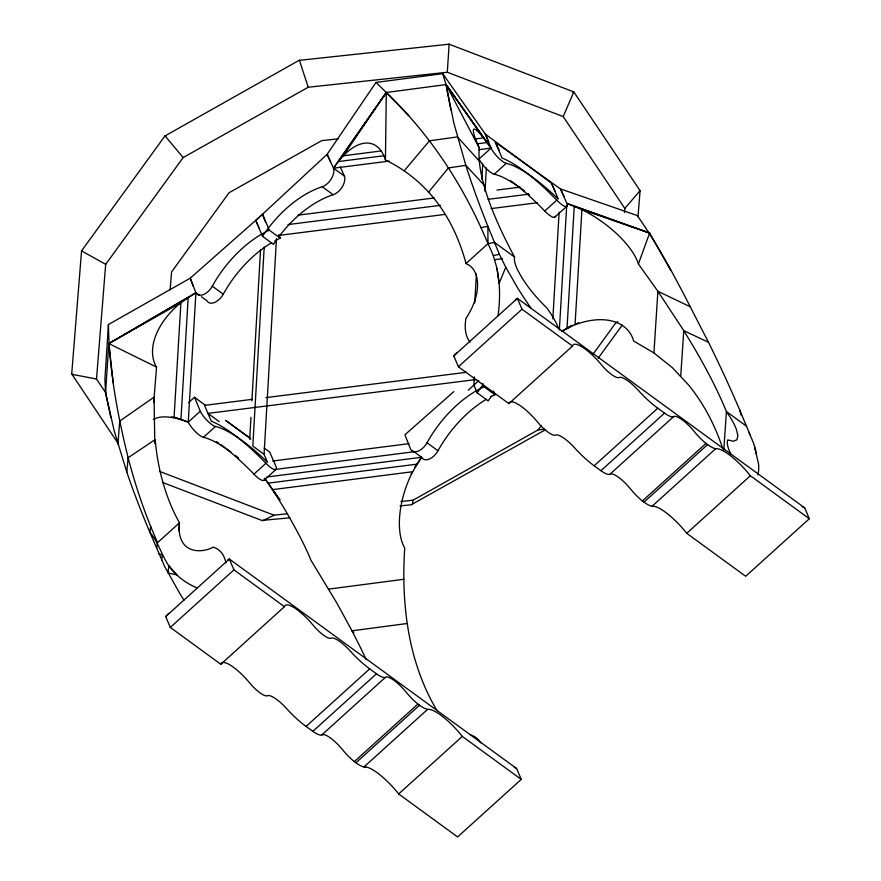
<?xml version="1.0" encoding="UTF-8"?>
<svg xmlns="http://www.w3.org/2000/svg" width="881" height="881" viewBox="0 0 881 881"><rect width="100%" height="100%" fill="white"/><g stroke="black" fill="none" stroke-linecap="round" stroke-linejoin="round"><path stroke-width="1.32" d="M437.119 710.736A432.846 264.851 -55.1 0 1 409.621 637.426C403.872 608.055 402.727 577.925 404.742 548.103A63.432 31.749 -70.3 0 1 412.682 471.72L421.592 457.272A12.752 7.522 -53.9 0 0 437.989 450.764A88.133 51.979 -53.9 0 1 486.378 399.302M469.98 341.993A47.53 28.027 -53.9 0 1 465.917 318.537C474.033 306.004 480.354 290.367 476.302 275.335A48.147 28.39 -53.9 0 0 469.452 265.445L466.038 263.54A432.846 244.103 -53.5 0 0 435.677 200.549C422.307 183.424 405.04 169.405 385.438 160.012L386.307 92.472L376.011 82.429L327.148 154.296L255.776 220.481L262.505 236.328L273.473 244.323A88.133 51.979 -53.9 0 1 276.832 239.467M376.011 82.429L442.703 73.674L446.05 84.587L483.515 137.865A63.432 6.707 59.7 0 0 479.231 147.876C478.031 163.503 481.874 178.975 486.499 193.776A432.846 104.432 47 0 0 514.548 257.054L514.361 259.41A48.147 12.94 47.9 0 0 517.543 269.751C524.801 284.211 535.406 296.71 546.87 308.009A47.53 12.774 47.9 0 1 558.389 328.195M249.697 439.333L250.953 417.374M251.9 400.91L260.534 250.006M264.212 247.076L252.814 446.105L264.08 454.321L267.406 462.151A88.133 23.688 47.9 0 0 215.46 426.481A12.752 3.425 47.9 0 1 200.262 411.24L194.536 397.254L188.534 402.683M264.08 454.321L276.469 238.597M474.749 302.866L476.412 274.013M481.852 179.206L482.722 164.086M474.374 376.848L473.901 385.085L477.216 392.915L488.184 400.91A88.133 51.979 -53.9 0 1 491.543 396.043M485.024 191.342L486.367 167.985M231.031 452.118A88.133 23.688 47.9 0 0 203.456 437.339A12.752 3.425 47.9 0 1 188.259 422.098L195.912 292.69L190.219 278.187L262.571 214.336L269.3 230.183L280.268 238.178A88.133 51.979 -53.9 0 0 274.894 240.887M552.827 318.878L559.138 212.2M559.347 330.056L566.681 206.099M153.712 402.639L156.554 367.102A63.432 40.515 -35.3 0 1 180.924 302.69L195.912 292.69A12.752 7.522 -53.9 0 0 212.31 286.182A88.133 51.979 -53.9 0 1 269.3 230.183M624.475 212.497L624.805 208.401L563.201 116.589L447.317 72.242L449.123 44.193L448.352 44.491M722.872 448.914A432.846 266.194 -54.3 0 0 688.601 385.008L672.324 367.652L653.944 352.951L657.876 291.27L638.395 263.948A63.432 26.133 34.8 0 0 581.923 209.623L566.846 203.368A12.752 3.425 47.9 0 1 556.748 200.163A88.133 23.688 47.9 0 0 502.082 158.084L495.353 142.237L560.514 188.941L637.216 215.526C665.221 255.171 686.2 299.298 708.5 342.313A1100.81 300.608 48.1 0 1 739.71 409.984L753.927 444.112L758.541 463.791A181.53 48.796 47.9 0 1 757.88 474.815M193.258 286.248L190.219 278.187L108.44 324.527L104.894 379.337L105.566 392.662L114.156 430.666L126.798 472.084A1100.81 290.08 47.7 0 0 149.836 532.223L164.593 566.351L180.021 593.904A181.53 48.796 47.9 0 0 183.997 600.17M154.814 443.628L154.054 397.155L119.728 421.074L117.922 444.112M680.738 376.011L683.766 330.639L657.876 291.27L690.44 306.841M178.92 530.814L179.471 522.84A432.846 245.447 -52.8 0 1 156.697 452.977L155.089 439.63L128.119 457.746L126.798 472.084M723.786 450.114L726.429 411.57A432.846 107.383 46.5 0 0 691.442 343.238L683.766 330.639L708.5 342.313M106.403 393.763L96.514 379.028L105.687 264.355L183.171 157.556L308.218 87.241L447.317 72.242M170.165 289.772L171.586 271.943L229.049 192.752L321.774 140.608L338.062 138.846M637.998 216.726L640.091 190.681L573.806 91.91L572.441 91.987M754.588 449.354L754.797 446.821M71.735 373.929L118.175 443.517M108.44 324.527C109.057 369.524 117.393 414.147 128.119 457.746A1100.81 654.242 -54.1 0 0 150.695 526.497L149.836 532.223C160.97 545.086 163.194 563.686 176.861 574.908A181.53 107.064 -53.9 0 0 196.948 587.825M156.686 548.081L157.523 542.663L150.695 526.497M161.586 559.997L162.401 554.975L158.954 553.896M544.359 429.223L538.148 429.873L413.101 500.188L412.308 504.626L400.062 505.936M96.514 379.028L71.691 374.26L81.559 250.887L164.934 135.982L299.386 60.172L308.218 87.241M515.473 300.509L516.365 298.681L517.4 298.362L804.694 507.874L809.309 518.733L745.689 576.295L686.74 533.302A35.317 9.493 47.9 0 0 653.768 506.278L652.072 506.289A25.461 6.839 47.9 0 1 644 502.137L642.381 500.959A23.192 6.233 47.9 0 1 630.774 489.263A21.012 5.649 47.9 0 0 610.037 474.132L673.657 416.57A21.012 5.649 47.9 0 1 694.393 431.701A23.192 6.233 47.9 0 0 706 443.396L707.619 444.575A25.461 6.839 47.9 0 0 715.658 448.726L717.387 448.715A35.317 9.493 47.9 0 1 750.359 475.74L809.309 518.733M638.395 263.948L649.638 233.058L566.846 203.368L560.514 188.941L564.269 196.915M262.505 236.328A88.133 51.979 -53.9 0 1 322.215 186.739A12.752 7.522 -53.9 0 0 333.503 168.194L386.307 92.472L446.05 84.587L453.902 123.252L465.818 165.331A1100.81 301.643 48.1 0 0 487.898 226.34L499.406 254.334L505.76 267.273L499.131 283.308A181.53 107.064 -53.9 0 1 498.117 315.31M563.201 116.589L573.806 91.91L449.123 44.193L299.474 60.326M322.083 734.93L321.631 735.073A24.404 6.563 47.9 0 1 313.79 732.023L306.07 726.44A44.557 11.982 47.9 0 1 288.539 710.725A23.137 6.222 47.9 0 0 267.758 695.572A19.14 5.143 47.9 0 1 252.043 685.682L247.539 680.44A28.566 7.676 47.9 0 0 220.834 664.263L170.319 627.426L165.705 616.568L168.811 613.319M610.159 474.275L609.707 474.419A24.404 6.563 47.9 0 1 601.855 471.368L594.146 465.785A44.557 11.982 47.9 0 1 576.615 450.07A23.137 6.222 47.9 0 0 555.834 434.917A19.14 5.143 47.9 0 1 540.119 425.027L535.615 419.785A28.566 7.676 47.9 0 0 508.899 403.608L458.395 366.771L453.781 355.913L456.887 352.664M414.621 467.326L421.592 457.272L412.826 450.874M227.981 559.776L229.324 559.017L516.618 768.529L521.233 779.388L457.613 836.95L398.675 793.957A35.317 9.493 47.9 0 0 365.692 766.933L363.996 766.944A25.461 6.839 47.9 0 1 355.924 762.792L354.316 761.613A23.192 6.233 47.9 0 1 342.709 749.907A21.012 5.649 47.9 0 0 321.961 734.787L385.581 677.225A21.012 5.649 47.9 0 1 406.317 692.356A23.192 6.233 47.9 0 0 417.924 704.051L419.543 705.229A25.461 6.839 47.9 0 0 427.593 709.381L429.311 709.37A35.317 9.493 47.9 0 1 462.283 736.395L521.233 779.388M411.097 473.956L412.682 471.72L272.449 489.638L264.707 478.328M538.148 429.873L541.375 425.413M593.034 354.217L615.643 323.063L617.878 321.675M598.155 358.248L622.206 325.1M428.607 192.135L448.407 167.941L465.818 165.331L483.812 184.812M404.203 170.815L429.432 140.839L457.426 136.907L479.286 161.014M624.805 208.401L640.091 190.681L639.243 190.329M466.038 263.54L487.964 243.674L494.494 242.418L514.548 257.054M177.103 418.222L188.259 422.098L200.262 411.24M203.456 437.339L215.46 426.481M488.757 141.852L485.343 134.132L491.069 148.107L479.066 158.965A12.752 3.425 47.9 0 0 494.263 174.207L506.267 163.348A88.133 23.688 47.9 0 1 558.213 199.018L551.484 183.171L485.343 134.132L442.703 73.674M157.523 542.663L179.471 522.84L179.118 528.148A48.147 28.39 -53.9 0 0 182.136 541.507C188.071 552.827 203.302 552.486 213.257 547.156A47.53 28.027 -53.9 0 1 225.833 562.904M220.735 444.608A88.133 23.688 47.9 0 1 253.937 474.154L265.941 463.296A12.752 3.425 47.9 0 0 276.028 466.501L269.696 452.074L264.179 448.121M510.628 180.814A88.133 23.688 47.9 0 1 544.744 211.022L556.748 200.163M264.256 480.068L276.26 469.199M555.063 216.935L567.067 206.077M165.705 616.568L229.324 559.017L233.939 569.864L284.442 606.701A28.566 7.676 47.9 0 1 311.158 622.878L315.662 628.12A19.14 5.143 47.9 0 0 331.377 638.009A23.137 6.222 47.9 0 1 352.158 653.162A44.557 11.982 47.9 0 0 368.291 667.831L377.398 674.461A24.404 6.563 47.9 0 0 385.25 677.511L385.415 677.456M453.781 355.913L517.4 298.362L522.004 309.209L572.518 346.046A28.566 7.676 47.9 0 1 599.234 362.223L603.738 367.465A19.14 5.143 47.9 0 0 619.453 377.354A23.137 6.222 47.9 0 1 640.234 392.508A44.557 11.982 47.9 0 0 656.367 407.176L665.474 413.806A24.404 6.563 47.9 0 0 673.315 416.856L673.48 416.801M170.319 627.426L233.939 569.864M458.395 366.771L522.004 309.209M468.274 390.184L478.779 380.669M220.834 664.263L284.442 606.701M508.899 403.608L572.518 346.046M306.07 726.44L369.69 668.877M594.146 465.785L657.766 408.222M312.832 731.362L376.451 673.8M600.908 470.707L664.516 413.145M354.316 761.613L417.924 704.051M642.381 500.959L706 443.396M355.924 762.792L419.543 705.229M644 502.137L707.619 444.575M427.593 709.381L363.974 766.944L365.692 766.933M715.658 448.726L652.05 506.289L653.768 506.278M398.675 793.957L462.283 736.395M686.74 533.302L750.359 475.74M453.847 391.605L404.93 434.774L410.623 449.277A12.752 7.522 -53.9 0 0 427.021 442.769A88.133 51.979 -53.9 0 1 484.01 386.77L482.59 383.411M578.553 322.71L561.417 331.52M570.558 326.311L567.001 328.382L574.269 206.132L649.638 233.058L670.804 270.39M561.538 331.41L572.143 325.254M545.658 429.631L412.165 504.218M287.635 513.711L274.002 515.187L262.659 520.759L162.401 482.392M82.495 250.226L81.559 250.887L105.687 264.355M278.936 236.604A88.133 51.979 -53.9 0 1 333.183 194.734A12.752 7.522 -53.9 0 0 344.471 176.189L333.503 168.194L386.307 92.472C409.885 115.07 430.655 140.542 448.407 167.941A1100.81 654.704 -54 0 1 480.982 227.65L493.338 255.534L499.406 254.334M480.982 227.65L487.898 226.34L487.964 243.674M494.34 259.752L502.423 258.673M407.209 623.495L352.004 630.818L336.949 603.232L310.949 560.239A63.432 6.795 59.8 0 0 272.449 489.638L279.629 499.714M328.723 589.092L403.806 579.291M381.407 150.915L343.282 155.794L338.26 161.564L384.27 155.695M475.344 138.912L483.515 137.865L491.069 148.107A12.752 3.425 47.9 0 0 506.267 163.348M477.634 143.779L487.105 142.568L446.05 84.587L450.83 109.971M389.193 161.102L333.503 168.194L327.148 154.296L330.562 162.016M478.846 149.671L491.069 148.107L446.05 84.587L479.231 147.876M272.703 461.027L409.081 443.639M274.729 469.507L415.193 451.601M266.745 477.017L421.592 457.272M268.099 483.151L416.944 464.155M298.02 215.151L434.3 197.961M496.983 190.054L520.142 187.124M288.01 224.567L440.434 205.339M488.074 199.326L528.897 194.183M278.33 235.469L444.707 214.457M491.069 208.599L537.432 202.74M252.274 399.335L204.546 405.37L211.275 421.217A88.133 23.688 47.9 0 1 265.941 463.296M265.919 397.617L466.379 372.3M476.599 379.458L207.949 413.387L219.215 421.603M400.822 501.509L413.101 500.188M289.86 517.819L262.593 520.341M649.638 233.058L581.923 209.623L575.04 324.814A63.432 40.592 -35.3 0 1 633.615 341.002L653.944 352.951M174.042 417.043L188.259 422.098M171.509 416.944L180.935 419.587L188.204 297.338L108.803 343.568L105.566 392.662L110.841 417.605M159.395 471.324L274.002 515.187M802.25 506.652L804.694 507.874M514.185 767.307L516.618 768.529M166.024 136.114L164.923 135.784L183.171 157.556M156.554 367.102L108.803 343.568L113.286 382.982M225.525 420.413L249.83 437.824M746.46 426.162L726.429 411.57L729.677 416.427A48.147 12.94 47.9 0 1 736.362 429.333L737.871 435.743L736.857 439.806L733.41 441.238L727.772 439.927A47.53 12.774 47.9 0 0 730.756 453.902M322.215 186.739L333.183 194.734M484.01 386.77L494.979 394.765A88.133 51.979 -53.9 0 0 490.684 396.89M212.31 286.182L223.278 294.177A88.133 51.979 -53.9 0 1 271.667 242.716M427.021 442.769L437.989 450.764M199.205 295.091L195.912 292.69L108.803 343.568L180.924 302.69L174.042 417.88A63.432 26.221 34.9 0 0 153.316 419.499M201.397 296.688L206.881 300.685A12.752 7.522 -53.9 0 0 223.278 294.177M194.536 397.254L205.559 405.436M226.505 420.964L250.755 438.947M408.718 115.664L386.307 92.472L343.282 155.794A63.432 31.661 -70.3 0 1 385.438 160.012M353.843 632.745L352.004 630.818L358.809 644.209A432.846 125.179 49.3 0 1 366.188 659.627M264.818 478.482L279.949 499.879M505.76 267.273L517.841 288.241A181.53 48.796 47.9 0 0 531.144 308.394M495.353 142.237L499.12 150.211M340.231 166.927L344.471 176.189M551.484 183.171L554.909 190.902M255.776 220.481L259.201 228.212M493.426 391.109L494.979 394.765M278.837 234.82L280.268 238.178M262.571 214.336L265.622 222.397M493.338 255.534L497.082 268.793L499.131 283.308L497.082 268.793M739.71 409.984L741.097 415.061M749.324 432.417L749.687 434.862M755.667 449.53L755.876 453.594M477.216 392.915A88.133 51.979 -53.9 0 1 483.394 384.259M555.25 216.274A12.752 3.425 47.9 0 1 544.744 211.022M494.263 174.207A88.133 23.688 47.9 0 1 524.658 191.122M527.521 193.357A88.133 23.688 47.9 0 1 529.448 194.91M470.917 735.062A47.53 28.027 -53.9 0 1 480.674 742.837M216.407 441.557A88.133 23.688 47.9 0 1 218.675 443.132M264.366 478.493A12.752 3.425 47.9 0 1 253.937 474.154M235.756 455.73A88.133 23.688 47.9 0 1 238.641 458.043M168.877 565.756L167.941 572.936L176.861 574.908L168.877 565.756"/></g></svg>
